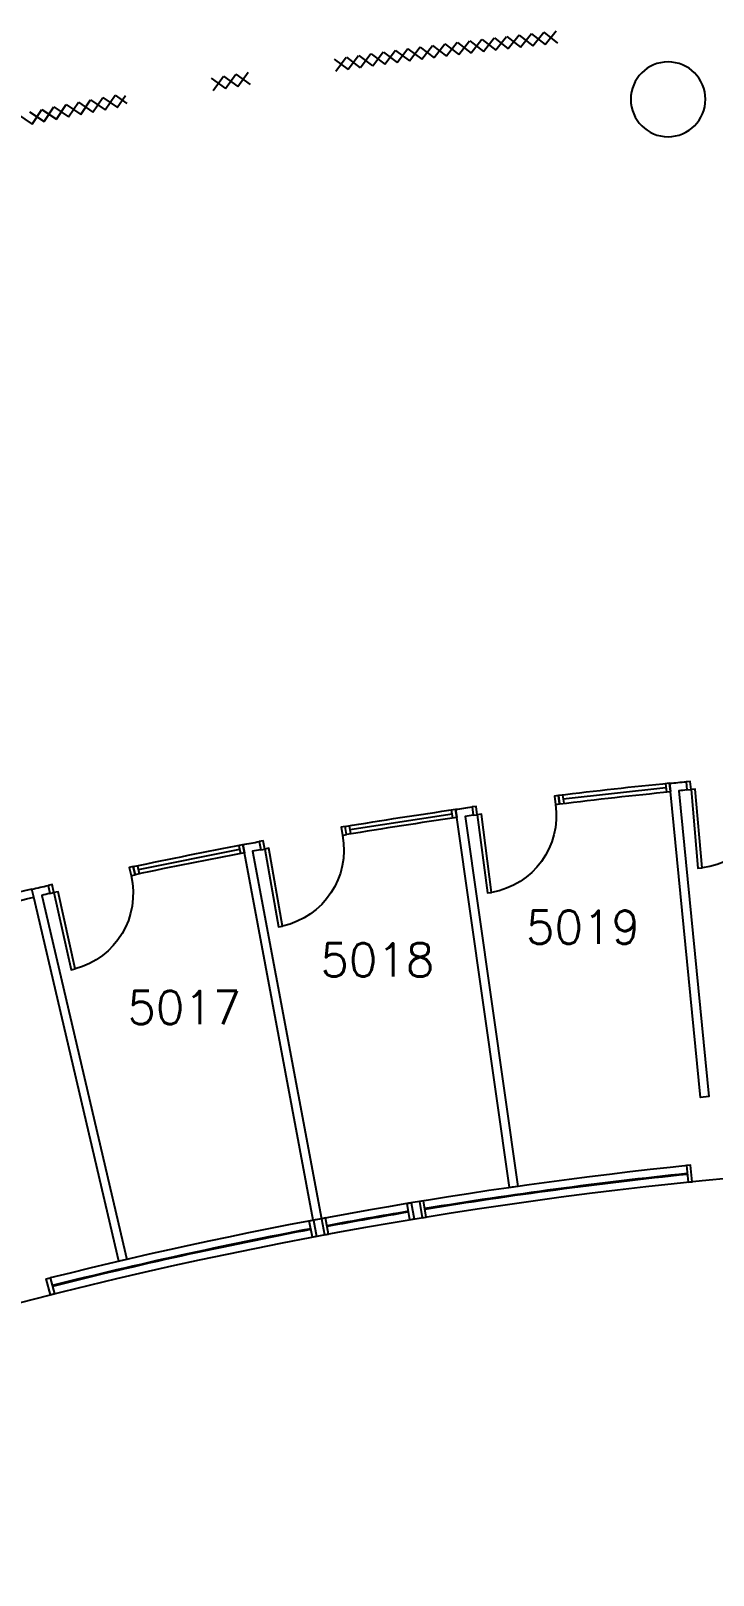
# Model space of a CAD drawing. Extents: x -68523 to 336700, y -113452 to 119396.
# Drawn here: x -13574 to -5359, y -38868 to -20279 of the extents above; entities that cross this region are included whole.
import ezdxf

# ---------------------------------------------------------------- set-up
doc = ezdxf.new("R2010")
doc.units = 0
doc.header["$LTSCALE"] = 1000
doc.header["$MEASUREMENT"] = 0
doc.layers.get('0').update_dxf_attribs({"linetype": 'CONTINUOUS'})
for name, color, linetype in [('04 - GBP', 1, 'CONTINUOUS'), ('05 - DOOR', 1, 'CONTINUOUS'), ('05 - PARTITION', 14, 'CONTINUOUS'), ('s4144a$0$22', 7, 'CONTINUOUS'), ('s4144a$0$23', 7, 'CONTINUOUS'), ('s4144a$0$6', 7, 'CONTINUOUS'), ('s4144a$0$ROOM-NO', 4, 'CONTINUOUS')]:
    doc.layers.add(name, color=color, linetype=linetype)
doc.styles.add('s4144a$0$STANDARD', font='SIMPLEX')

# ---------------------------------------------------------------- blocks, each defined once
blk = doc.blocks.new('s4144a$0$HAT15')
at = {"layer": 's4144a$0$22', "color": 14, "linetype": 'Continuous'}
for p, q in [((0, 0), (0.15, 0.15)), ((0, 0.15), (0.15, 0))]:
    blk.add_line(p, q, dxfattribs=at)
blk = doc.blocks.new('*U404')
at = {"color": 1}
for points in [[(50, 100), (50, 1050), (100, 1050), (100, 100), (50, 100)], [(0, 100), (50, 100), (50, 0), (0, 0), (0, 100)], [(1000, 100), (1050, 100), (1050, 0), (1000, 0), (1000, 100)]]:
    blk.add_lwpolyline(points, dxfattribs=at)
blk.add_arc((63, 114), 937, 359.17, 87.7337, dxfattribs=at)

msp = doc.modelspace()

# ---------------------------------------------------------------- linework, layer by layer
at = {"layer": '04 - GBP', "color": 2, "linetype": 'Continuous'}
msp.add_lwpolyline([(-5450.8, -21102.5, 1), (-6350.8, -21102.5, 1)], format="xyb", close=True, dxfattribs=at)
at = {"layer": '05 - PARTITION', "color": 1}
for points in [[(-5872.4, -29435.9), (-5882.2, -29336.4, 0.0056562), (-7220.3, -29484.6), (-7207.4, -29583.6, -0.0055458)], [(-8459.5, -29649.3), (-8445.3, -29748.3), (-8445.3, -29748.3, 0.0056484), (-9772.5, -29954.3), (-9789.9, -29855.8, -0.0056565)], [(-11002.2, -30172.6, 0.0056482), (-12319.1, -30436.3), (-12319.1, -30436.3), (-12340.7, -30338.7), (-12319.1, -30436.3), (-12340.7, -30338.7, -0.0056564), (-11020.7, -30074.4)], [(-13560.8, -30610.7, 0.0060627), (-14961.7, -30956.6), (-14935.7, -31053.2, -0.0060549), (-13538, -30708.1), (-13538, -30708.1)]]:
    msp.add_lwpolyline(points, format="xyb", close=True, dxfattribs=at)
for points in [[(-5932, -29341.3), (-5922.1, -29440.8)], [(-5882.2, -29336.4), (-5872.4, -29435.9)], [(-7220.3, -29484.6), (-7207.4, -29583.6)], [(-7170.7, -29478.1), (-7157.8, -29577.1)], [(-5927.1, -29391.1), (-7164.3, -29527.6)], [(-8501.9, -29705.9), (-9732, -29896.3)], [(-8494.8, -29755.4), (-8509, -29656.4)], [(-9740.6, -29847.1), (-9723.3, -29945.6)], [(-11069.8, -30083.6), (-11051.3, -30181.9)], [(-11060.6, -30132.8), (-12281.1, -30376.7)], [(-12291.9, -30327.9), (-12270.3, -30425.5)]]:
    msp.add_lwpolyline(points, dxfattribs=at)
at = {"layer": '05 - PARTITION'}
for points in [[(-5882.2, -29336.4, -0.0008406), (-5683.1, -29316.9), (-5674.4, -29416.5, 0.0004082), (-5772.8, -29426), (-5410.2, -33108.2), (-5509.7, -33118), (-5872.4, -29435.9)], [(-8459.5, -29649.3, -0.0008407), (-8261.4, -29621.2), (-8248.4, -29720.3, 0.0004158), (-8346.3, -29734.2), (-7710.3, -34189), (-7809.3, -34203.1), (-8445.3, -29748.3)], [(-11020.7, -30074.4, -0.0008409), (-10824, -30037.6), (-10806.7, -30136.1), (-10806.7, -30136.1, 0.000416), (-10903.9, -30154.2), (-10076.2, -34577.4), (-10174.5, -34595.8), (-11002.2, -30172.6)], [(-13538, -30708.1), (-13560.8, -30610.7, -0.0008406), (-13365.9, -30565.5), (-13344.3, -30663.1, 0.0004158), (-13440.7, -30685.4), (-12418.8, -35067.8), (-12516.2, -35090.5)]]:
    msp.add_lwpolyline(points, format="xyb", close=True, dxfattribs=at)
at = {"layer": 's4144a$0$22', "color": 14, "linetype": 'Continuous'}
for p, q in [((-8717.2, -20599.8), (-8588.6, -20434.2)), ((-8587.3, -20435.6), (-8421.8, -20564.4)), ((-8568.9, -20580.9), (-8440, -20415.6)), ((-8438.7, -20417), (-8273.4, -20546.3)), ((-8420.7, -20562.4), (-8291.3, -20397.3)), ((-8290, -20398.7), (-8125.1, -20528.4)), ((-8272.3, -20544.2), (-8142.6, -20379.4)), ((-8141.4, -20380.8), (-7976.7, -20510.8)), ((-8123.9, -20526.3), (-7993.9, -20361.8)), ((-7992.6, -20363.2), (-7828.2, -20493.5)), ((-7975.4, -20508.7), (-7845.1, -20344.5)), ((-7843.8, -20345.9), (-7679.8, -20476.6)), ((-7827, -20491.5), (-7696.2, -20327.5)), ((-7695, -20329), (-7531.2, -20460)), ((-7678.5, -20474.6), (-7547.4, -20311)), ((-7546.1, -20312.4), (-7382.6, -20443.7)), ((-7530, -20458), (-7398.5, -20294.7)), ((-7397.3, -20296.1), (-7234, -20427.7)), ((-7381.4, -20441.7), (-7249.6, -20278.7)), ((-9923, -20617.3), (-9755, -20742.9)), ((-9901.8, -20762.2), (-9776.1, -20594.4)), ((-9774.8, -20595.8), (-9607, -20721.8)), ((-9753.9, -20740.8), (-9627.8, -20573.2)), ((-9626.5, -20574.6), (-9459, -20701)), ((-9605.9, -20719.7), (-9479.5, -20552.4)), ((-9478.2, -20553.8), (-9311, -20680.5)), ((-9457.9, -20698.9), (-9331.1, -20531.9)), ((-9329.8, -20533.3), (-9162.9, -20660.3)), ((-9309.8, -20678.4), (-9182.7, -20511.7)), ((-9181.4, -20513.1), (-9014.8, -20640.5)), ((-9161.7, -20658.3), (-9034.2, -20491.8)), ((-9032.9, -20493.2), (-8866.6, -20621)), ((-9013.6, -20638.5), (-8885.7, -20472.3)), ((-8884.4, -20473.7), (-8718.4, -20601.8)), ((-8865.4, -20619), (-8737.2, -20453.1)), ((-8735.9, -20454.5), (-8570.1, -20582.9)), ((-13266.9, -21341.8), (-13148.6, -21165.7)), ((-13148.7, -21165.7), (-12972.8, -21284.3)), ((-13120.2, -21313), (-13001.6, -21137.2)), ((-13001.7, -21137.2), (-12826, -21256.2)), ((-12973.5, -21284.5), (-12854.5, -21109)), ((-12854.6, -21109), (-12679.2, -21228.4)), ((-12826.7, -21256.4), (-12707.3, -21081.1)), ((-12707.4, -21081.1), (-12532.3, -21200.9)), ((-12679.9, -21228.6), (-12560.1, -21053.5)), ((-12560.2, -21053.5), (-12416.8, -21152.1)), ((-12533, -21201.1), (-12433.6, -21056.5)), ((-13736.3, -21283), (-13559.3, -21400.1)), ((-13589.5, -21253.2), (-13412.8, -21370.7)), ((-13560, -21400.3), (-13442.5, -21223.7)), ((-13442.6, -21223.7), (-13266.2, -21341.6)), ((-13413.5, -21370.9), (-13295.6, -21194.5)), ((-13295.7, -21194.5), (-13119.5, -21312.8))]:
    msp.add_line(p, q, dxfattribs=at)
at = {"layer": 's4144a$0$23', "color": 5, "linetype": 'Continuous'}
for points in [[(-5610.8, -34132.7), (-5630.5, -33933.8), (-5680.3, -33938.6), (-5660.6, -34137.6)], [(-8993, -34386.3), (-8960.4, -34583.6), (-9009.8, -34591.8), (-9042.3, -34394.5)], [(-8894.4, -34370.2), (-8861.8, -34567.3), (-8812.4, -34559.3), (-8845.1, -34362)], [(-10074.2, -34577.1), (-10037.3, -34773.5), (-9988.1, -34764.4), (-10025.1, -34567.9)], [(-10074.2, -34577.1), (-10037.3, -34773.5), (-9988.1, -34764.4), (-10025.1, -34567.9)], [(-10172.4, -34595.4), (-10135.5, -34791.9), (-10184.7, -34801.2), (-10221.5, -34604.6)]]:
    msp.add_lwpolyline(points, close=True, dxfattribs=at)
at = {"layer": 's4144a$0$23', "color": 1, "linetype": 'Continuous'}
for points in [[(-10172.4, -34595.4), (-10135.5, -34791.9), (-10184.7, -34801.2), (-10221.5, -34604.6)], [(-13339.2, -35495.5), (-13388.8, -35301.8), (-13340.5, -35289.4), (-13290.9, -35483.1)]]:
    msp.add_lwpolyline(points, close=True, dxfattribs=at)
for radius, start, end in [(54705, 44.32316, 135.67699), (54905, 95.8869, 104.06202), (54810, 100.72947, 104.06151), (54800, 100.7295, 104.06145)]:
    msp.add_arc((0.1, -88549.9), radius, start, end, dxfattribs=at)
at = {"layer": 's4144a$0$23', "color": 5, "linetype": 'Continuous'}
for radius, start, end in [(54810, 95.93877, 99.2705), (54800, 95.93882, 99.27047), (54810, 99.47952, 100.52051), (54800, 99.47954, 100.52048)]:
    msp.add_arc((0.1, -88549.9), radius, start, end, dxfattribs=at)
at = {"layer": 's4144a$0$6', "color": 5, "linetype": 'Continuous', "const_width": 5}
msp.add_lwpolyline([(-5450.8, -21102.5, 1), (-6350.8, -21102.5, 1)], format="xyb", close=True, dxfattribs=at)

# ---------------------------------------------------------------- block references
for p, xscale, yscale, zscale, rotation in [((-11230.7, -20971.5), 999.999, 999.999, 1000, 9.312137), ((-11083.2, -20947.2), 999.9979999999999, 999.9979999999999, 1000, 9.18726), ((-11378.1, -20996.2), 999.9999999999998, 999.9999999999998, 999.9999999999998, 9.437057000000001)]:
    msp.add_blockref('s4144a$0$HAT15', p, dxfattribs=dict(xscale=xscale, yscale=yscale, zscale=zscale, rotation=rotation))
at = {"layer": '05 - DOOR', "xscale": -1}
for p, rotation in [((-5683.1, -29316.9), 184.975015329581), ((-8261.4, -29621.2), 187.4750524271451), ((-10824, -30037.6), 189.9750279009853), ((-13365.9, -30565.5), 192.4750047496561)]:
    msp.add_blockref('*U404', p, dxfattribs=dict(at, rotation=rotation))

# ---------------------------------------------------------------- texts
at = {"layer": 's4144a$0$ROOM-NO', "style": 's4144a$0$STANDARD'}
for s, p in [('5019', (-7611.8, -31269)), ('5018', (-10087.5, -31661.2)), ('5017', (-12412.2, -32234.5))]:
    msp.add_text(s, height=400, dxfattribs=at).set_placement(p)

doc.saveas('drawing.dxf')
